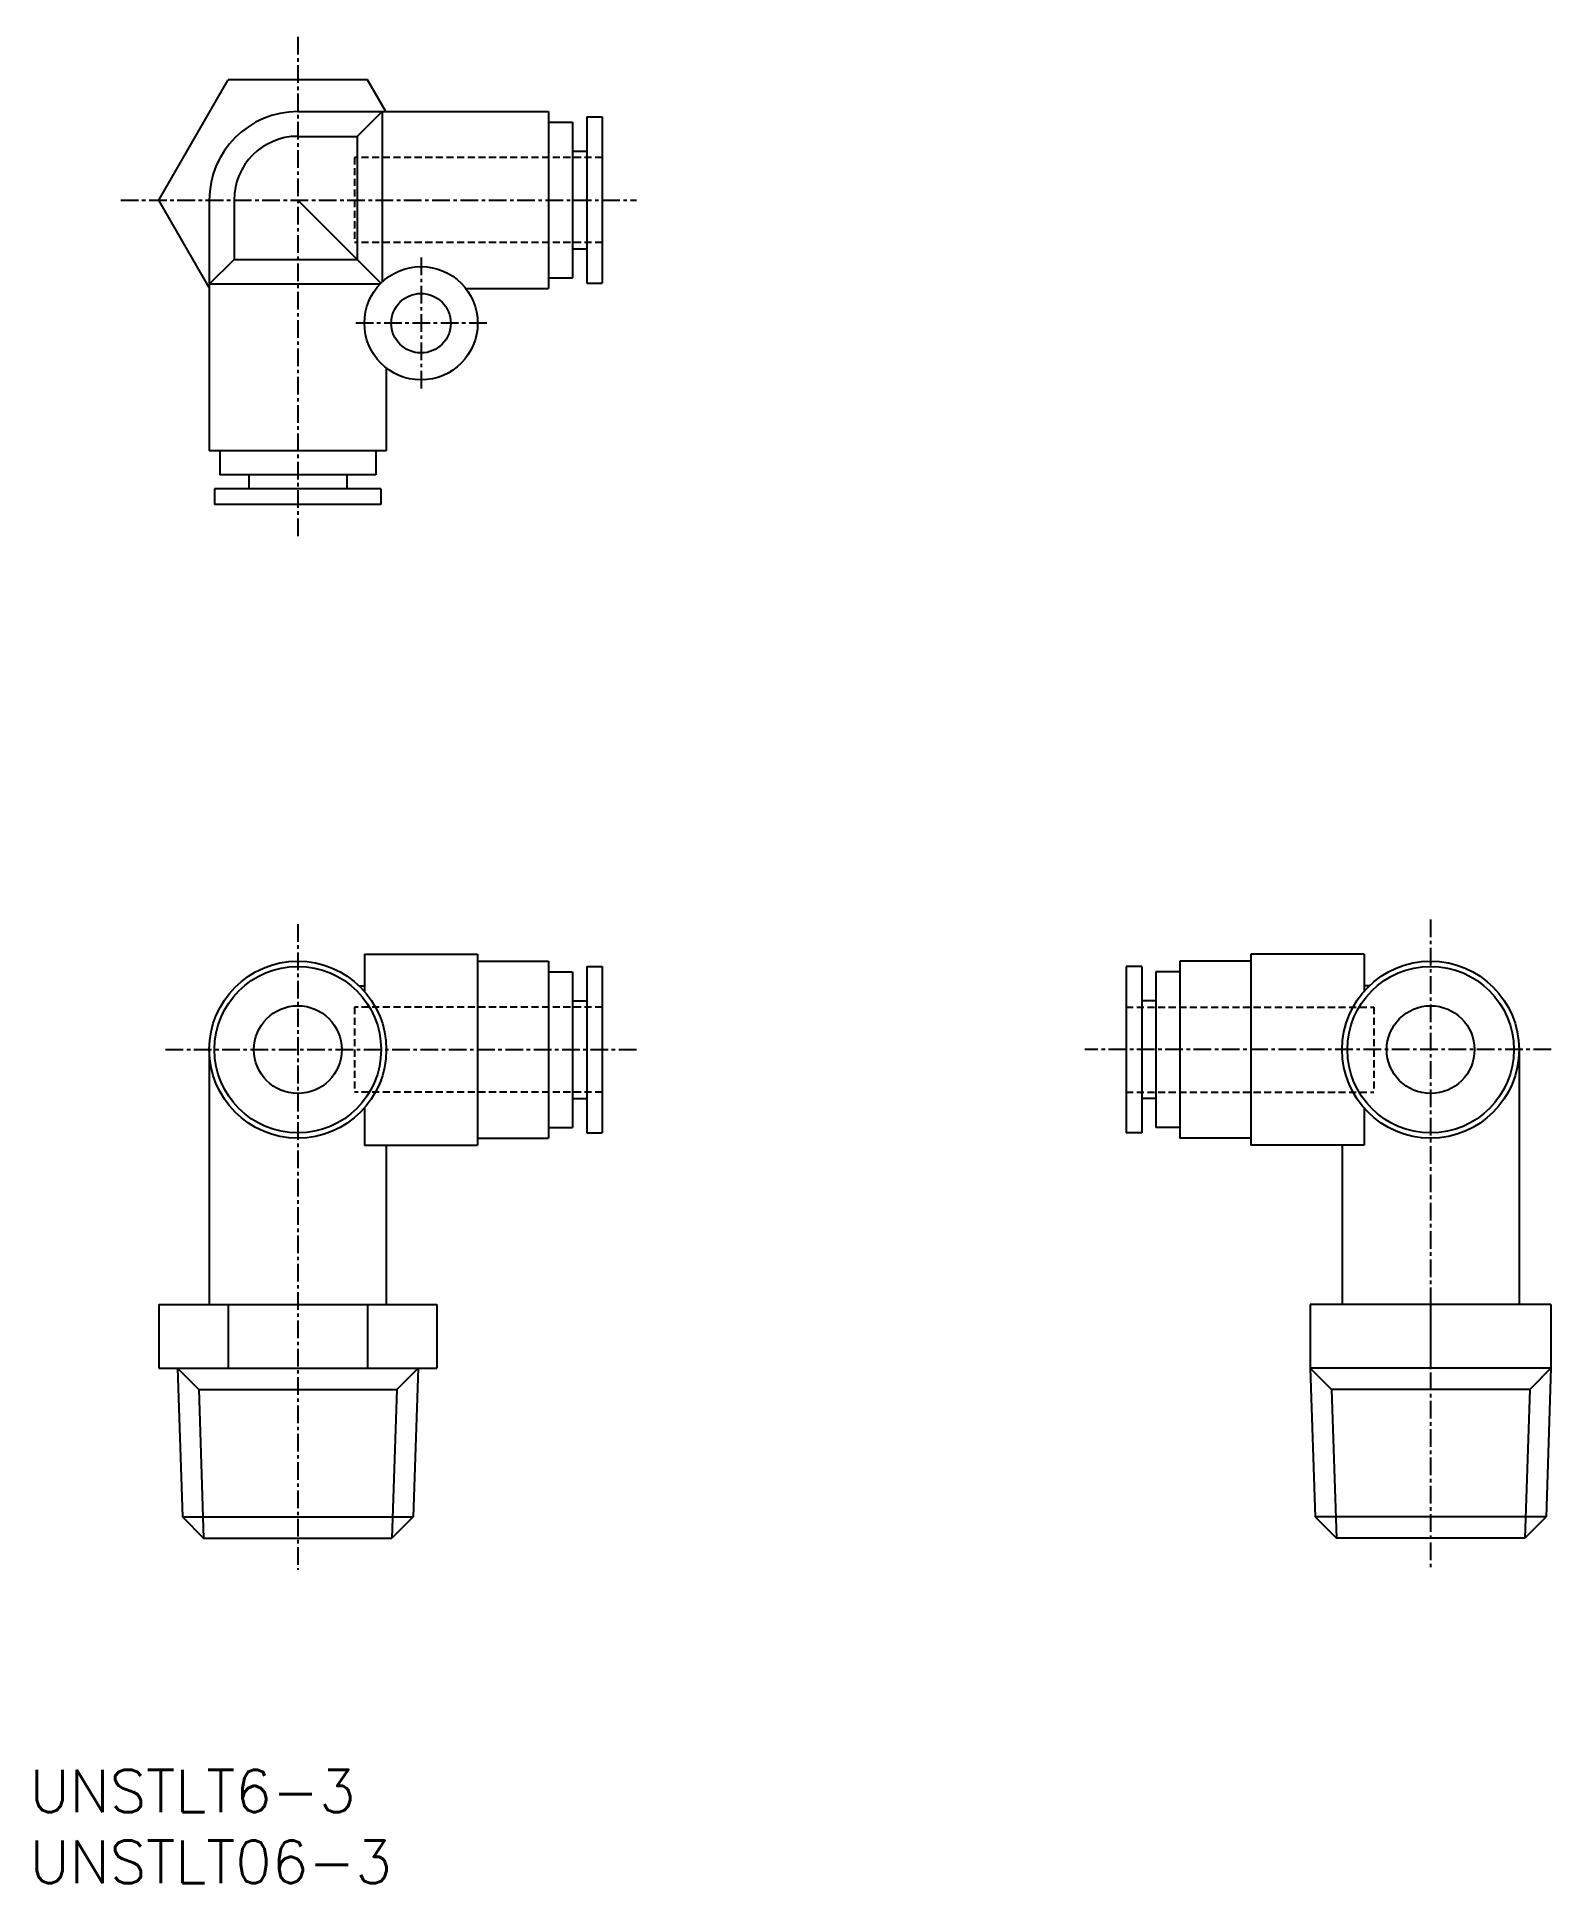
# Model space of a CAD drawing. Extents: x 1 to 107, y 0 to 130.
import ezdxf

# ---------------------------------------------------------------- set-up
doc = ezdxf.new("R2010")
doc.units = 0
doc.linetypes.add('CENTER', pattern=[2, 1.25, -0.25, 0.25, -0.25])
doc.linetypes.add('DASHED', pattern=[0.75, 0.5, -0.25])
doc.layers.get('0').update_dxf_attribs({"linetype": 'CONTINUOUS'})
doc.layers.add('CENTER', color=1, linetype='CENTER')
doc.styles.get("Standard").update_dxf_attribs({"font": 'txt.shx'})

# ---------------------------------------------------------------- blocks, each defined once
blk = doc.blocks.new('*U8')
at = {"color": 7, "linetype": 'CONTINUOUS'}
blk.add_text('UNSTLT06-3', height=3, dxfattribs=at).set_placement((0, 0))
blk = doc.blocks.new('*U9')
at = {"color": 7, "linetype": 'CONTINUOUS'}
blk.add_text('UNSTLT6-3', height=3, dxfattribs=at).set_placement((0, 5))

msp = doc.modelspace()

# ---------------------------------------------------------------- linework, layer by layer
at = {"color": 7, "linetype": 'CONTINUOUS'}
for p, q in [((9.12, 118.86), (14.03, 127.36)), ((23.85, 127.36), (14.03, 127.36)), ((25.15, 125.11), (23.85, 127.36)), ((18.94, 125.11), (36.64, 125.11)), ((24.89, 125.11), (23.14, 123.36)), ((24.89, 125.11), (24.89, 113.07)), ((36.64, 125.11), (36.64, 112.61)), ((36.64, 124.36), (38.34, 124.36)), ((38.34, 124.36), (38.34, 113.36)), ((39.34, 124.74), (39.34, 112.99)), ((39.34, 124.74), (40.44, 124.74)), ((40.44, 124.74), (40.44, 112.99)), ((18.94, 123.36), (23.14, 123.36)), ((23.14, 123.36), (23.14, 114.66)), ((38.34, 122.31), (39.34, 122.31)), ((12.69, 112.69), (9.12, 118.86)), ((12.69, 118.86), (12.69, 101.16)), ((14.44, 118.86), (14.44, 114.66)), ((18.94, 118.86), (24.81, 112.99)), ((38.34, 115.41), (39.34, 115.41)), ((12.69, 112.91), (14.44, 114.66)), ((14.44, 114.66), (23.14, 114.66)), ((24.74, 112.91), (12.69, 112.91)), ((30.8, 112.61), (36.64, 112.61)), ((36.64, 113.36), (38.34, 113.36)), ((39.34, 112.99), (40.44, 112.99)), ((25.19, 107), (25.19, 101.16)), ((25.19, 101.16), (12.69, 101.16)), ((13.44, 101.16), (13.44, 99.46)), ((24.44, 101.16), (24.44, 99.46)), ((24.44, 99.46), (13.44, 99.46)), ((15.49, 99.46), (15.49, 98.46)), ((22.39, 99.46), (22.39, 98.46)), ((13.06, 98.46), (13.06, 97.36)), ((24.81, 98.46), (13.06, 98.46)), ((24.81, 98.46), (24.81, 97.36)), ((24.81, 97.36), (13.06, 97.36)), ((23.64, 65.61), (23.64, 62.98)), ((23.64, 65.61), (31.64, 65.61)), ((31.64, 65.61), (31.64, 52.11)), ((86.24, 65.61), (86.24, 52.11)), ((94.24, 65.61), (86.24, 65.61)), ((94.24, 65.61), (94.24, 62.98)), ((31.64, 65.11), (36.64, 65.11)), ((36.64, 65.11), (36.64, 52.61)), ((36.64, 64.36), (38.34, 64.36)), ((38.34, 64.36), (38.34, 53.36)), ((39.34, 64.74), (39.34, 52.99)), ((39.34, 64.74), (40.44, 64.74)), ((40.44, 64.74), (40.44, 52.99)), ((78.54, 64.74), (77.44, 64.74)), ((77.44, 64.74), (77.44, 52.99)), ((78.54, 64.74), (78.54, 52.99)), ((81.24, 64.36), (79.54, 64.36)), ((79.54, 64.36), (79.54, 53.36)), ((86.24, 65.11), (81.24, 65.11)), ((81.24, 65.11), (81.24, 52.61)), ((23.28, 63.36), (23.64, 63.36)), ((94.6, 63.36), (94.24, 63.36)), ((38.34, 62.31), (39.34, 62.31)), ((79.54, 62.31), (78.54, 62.31)), ((12.69, 58.86), (12.69, 40.86)), ((105.19, 58.86), (105.19, 40.86)), ((38.34, 55.41), (39.34, 55.41)), ((79.54, 55.41), (78.54, 55.41)), ((23.64, 54.74), (23.64, 52.11)), ((94.24, 54.74), (94.24, 52.11)), ((31.64, 52.61), (36.64, 52.61)), ((36.64, 53.36), (38.34, 53.36)), ((39.34, 52.99), (40.44, 52.99)), ((78.54, 52.99), (77.44, 52.99)), ((81.24, 53.36), (79.54, 53.36)), ((86.24, 52.61), (81.24, 52.61)), ((23.64, 52.11), (31.64, 52.11)), ((25.19, 52.11), (25.19, 40.86)), ((94.24, 52.11), (86.24, 52.11)), ((92.69, 52.11), (92.69, 40.86)), ((9.12, 40.86), (28.75, 40.86)), ((9.12, 40.86), (9.12, 36.36)), ((14.03, 40.86), (14.03, 36.36)), ((23.85, 40.86), (23.85, 36.36)), ((28.75, 40.86), (28.75, 36.36)), ((90.44, 40.86), (90.44, 36.36)), ((107.44, 40.86), (90.44, 40.86)), ((98.94, 40.86), (98.94, 36.36)), ((107.44, 40.86), (107.44, 36.36)), ((9.12, 36.36), (28.75, 36.36)), ((10.44, 36.36), (11.94, 34.86)), ((10.44, 36.36), (10.79, 25.86)), ((27.44, 36.36), (25.94, 34.86)), ((27.44, 36.36), (27.09, 25.86)), ((90.44, 36.36), (91.94, 34.86)), ((90.44, 36.36), (90.79, 25.86)), ((107.44, 36.36), (90.44, 36.36)), ((107.44, 36.36), (105.94, 34.86)), ((107.44, 36.36), (107.09, 25.86)), ((11.94, 34.86), (25.94, 34.86)), ((11.94, 34.86), (12.29, 24.36)), ((25.94, 34.86), (25.59, 24.36)), ((105.94, 34.86), (91.94, 34.86)), ((91.94, 34.86), (92.29, 24.36)), ((105.94, 34.86), (105.59, 24.36)), ((10.79, 25.86), (12.29, 24.36)), ((10.79, 25.86), (27.09, 25.86)), ((27.09, 25.86), (25.59, 24.36)), ((90.79, 25.86), (92.29, 24.36)), ((107.09, 25.86), (90.79, 25.86)), ((107.09, 25.86), (105.59, 24.36)), ((12.29, 24.36), (25.59, 24.36)), ((105.59, 24.36), (92.29, 24.36))]:
    msp.add_line(p, q, dxfattribs=at)
at = {"color": 3, "linetype": 'DASHED'}
for p, q in [((40.44, 121.86), (22.94, 121.86)), ((22.94, 121.86), (22.94, 115.86)), ((40.44, 115.86), (22.94, 115.86)), ((40.44, 61.86), (22.94, 61.86)), ((22.94, 61.86), (22.94, 55.86)), ((77.44, 61.86), (94.94, 61.86)), ((94.94, 61.86), (94.94, 55.86)), ((40.44, 55.86), (22.94, 55.86)), ((77.44, 55.86), (94.94, 55.86))]:
    msp.add_line(p, q, dxfattribs=at)
at = {"color": 7, "linetype": 'CONTINUOUS'}
for centre, radius in [((27.64, 110.16), 4), ((27.64, 110.16), 2.1), ((18.94, 58.86), 6.25), ((18.94, 58.86), 5.88), ((98.94, 58.86), 6.25), ((98.94, 58.86), 5.88), ((18.94, 58.86), 3.1), ((98.94, 58.86), 3.1)]:
    msp.add_circle(centre, radius, dxfattribs=at)
for radius in [6.25, 4.5]:
    msp.add_arc((18.94, 118.86), radius, 90, 180, dxfattribs=at)
at = {"layer": 'CENTER', "color": 1, "linetype": 'CENTER'}
for p, q in [((18.94, 130.38), (18.94, 94.91)), ((6.43, 118.86), (42.85, 118.86)), ((27.64, 114.8), (27.64, 105.52)), ((32.28, 110.16), (23, 110.16)), ((98.94, 68.05), (98.94, 22.13)), ((18.94, 67.73), (18.94, 22.13)), ((9.6, 58.86), (42.85, 58.86)), ((107.45, 58.86), (74.51, 58.86))]:
    msp.add_line(p, q, dxfattribs=at)

# ---------------------------------------------------------------- block references
at = {"color": 7, "linetype": 'CONTINUOUS'}
for name in ['*U9', '*U8']:
    msp.add_blockref(name, (0, 0), dxfattribs=at)

doc.saveas('drawing.dxf')
